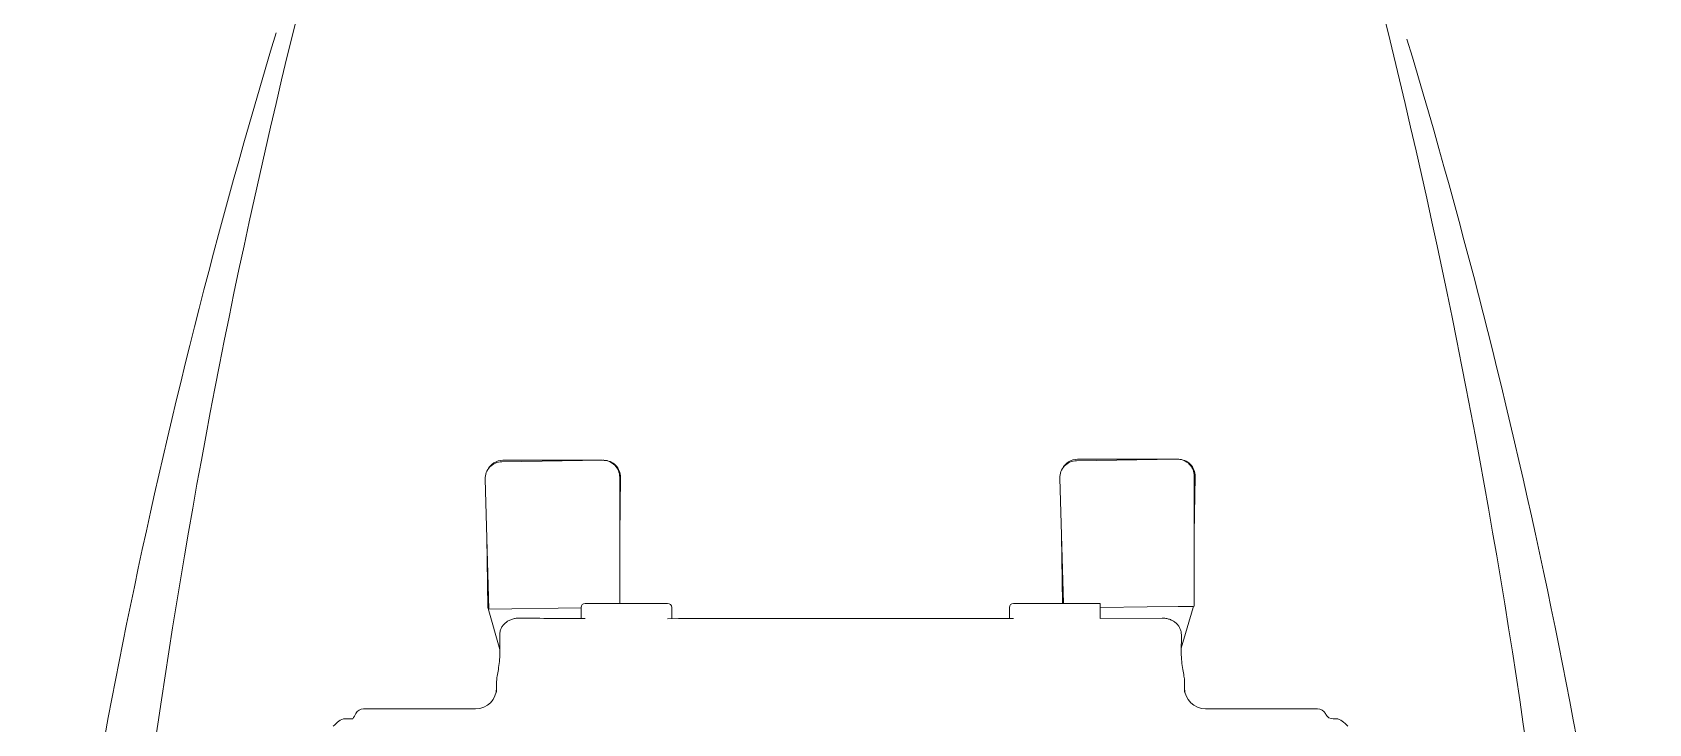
# Model space of a CAD drawing. Header units: metres. Extents: x 78 to 178, y -74 to 157.
# Drawn here: x 120.7888 to 121.1277, y 100.0149 to 100.1599 of the extents above; entities that cross this region are included whole.
import ezdxf

# ---------------------------------------------------------------- set-up
doc = ezdxf.new("R2010")
doc.units = ezdxf.units.M
doc.layers.add('mobiliario', color=252, linetype='Continuous', lineweight=9)

# ---------------------------------------------------------------- blocks, each defined once
blk = doc.blocks.new('SE2')
at = {"layer": 'mobiliario'}
for p, q in [((125.245, 345.64), (125.272, 345.64)), ((125.295, 345.64), (126.333, 345.64)), ((130.071, 345.571), (125.295, 345.64)), ((126.333, 345.64), (128.933, 345.64)), ((128.933, 345.64), (130.022, 345.64)), ((152.477, 345.59), (152.504, 345.59)), ((152.527, 345.59), (153.566, 345.59)), ((157.304, 345.521), (152.527, 345.59)), ((153.566, 345.59), (156.166, 345.59)), ((156.166, 345.59), (157.254, 345.59)), ((124.483, 342.131), (124.445, 344.828)), ((124.483, 344.84), (124.483, 338.677)), ((130.69, 338.807), (130.859, 344.749)), ((151.716, 342.081), (151.677, 344.778)), ((151.716, 344.79), (151.716, 338.807)), ((157.916, 338.539), (158.092, 344.699)), ((130.781, 342.018), (130.736, 338.807)), ((158.014, 341.968), (157.966, 338.616)), ((124.483, 338.677), (128.949, 338.614)), ((124.533, 338.666), (124.533, 338.677)), ((124.723, 338.666), (124.533, 338.666)), ((124.533, 338.666), (124.533, 338.64)), ((124.533, 338.64), (124.541, 338.614)), ((125.1, 336.682), (124.541, 338.614)), ((124.734, 338.666), (124.723, 338.666)), ((124.734, 338.666), (125.245, 338.666)), ((128.949, 338.807), (133.049, 338.807)), ((128.949, 338.807), (128.949, 338.089)), ((133.249, 338.607), (133.249, 338.096)), ((149.249, 338.096), (149.249, 338.607)), ((149.449, 338.807), (153.349, 338.807)), ((153.549, 338.607), (153.549, 338.101)), ((153.549, 338.601), (157.916, 338.539)), ((157.966, 338.616), (157.918, 338.616)), ((157.966, 338.59), (157.966, 338.616)), ((126.014, 338.108), (128.949, 338.089)), ((157.958, 338.564), (157.398, 336.629)), ((157.958, 338.564), (157.966, 338.59)), ((125.101, 336.476), (125.098, 337.322)), ((157.4, 337.321), (157.398, 336.476)), ((124.949, 334.606), (124.949, 335.115)), ((157.549, 335.114), (157.549, 334.606)), ((117.766, 333.336), (117.895, 333.336)), ((118.251, 333.542), (118.273, 333.582)), ((118.647, 333.807), (118.755, 333.807)), ((118.755, 333.807), (123.949, 333.807)), ((158.549, 333.807), (163.745, 333.807)), ((163.745, 333.807), (163.852, 333.807)), ((164.733, 333.336), (164.359, 333.336))]:
    blk.add_line(p, q, dxfattribs=at)
for centre, radius, start, end in [((455.937, 282.247), 350.751, 163.94627, 175.99719), ((-173.438, 282.247), 350.751, 4.00281, 16.05373), ((414.438, 275.161), 313.355, 163.23339, 173.74638), ((-131.747, 275.18), 313.162, 6.24845, 16.82993), ((125.245, 344.84), 0.8, 90, 180.81846), ((125.283, 344.84), 0.8, 89.18154, 180), ((130.022, 344.84), 0.8, 26.42896, 90), ((130.06, 344.771), 0.8, 358.36309, 89.18154), ((152.477, 344.79), 0.8, 90, 180.81846), ((152.516, 344.79), 0.8, 89.18154, 180), ((157.254, 344.79), 0.8, 26.42896, 90), ((157.292, 344.721), 0.8, 358.36309, 89.18154), ((124.733, 338.669), 0.2, 180.81846, 196.14434), ((133.049, 338.607), 0.2, 0, 90), ((149.449, 338.607), 0.2, 90, 180), ((153.349, 338.607), 0.2, 0, 90), ((157.766, 338.619), 0.2, 343.85566, 359.18154), ((141.171, -2320.611), 2658.707, 89.821601, 90.175033), ((151.549, 888.174), 550.089, 270.18747, 270.51409), ((123.949, 334.807), 1, 270, 0), ((158.549, 334.807), 1, 180, 270), ((117.761, 332.905), 0.431, 89.36731, 131.09904), ((117.899, 333.74), 0.404, 269.34634, 330.64924), ((118.65, 333.378), 0.429, 90.41115, 151.56149), ((163.849, 333.378), 0.429, 28.43856, 89.5888), ((164.737, 332.902), 0.435, 49.08747, 90.44618), ((140.511, 307.402), 34.607, 131.72578, 132.33041), ((142.212, 307.651), 34.272, 47.66816, 48.27718)]:
    blk.add_arc(centre, radius, start, end, dxfattribs=at)
blk.add_ellipse((165.528, 322.702), major_axis=(-15.657, 31.382), ratio=0.110156, start_param=-1.280538, end_param=-1.272211, dxfattribs=at)
for points, knots in [([(125.098, 337.322), (125.097, 337.374), (125.103, 337.425), (125.124, 337.527), (125.141, 337.577), (125.186, 337.673), (125.213, 337.719), (125.279, 337.805), (125.318, 337.846), (125.403, 337.919), (125.45, 337.952), (125.551, 338.009), (125.605, 338.033), (125.716, 338.071), (125.774, 338.086), (125.893, 338.104), (125.954, 338.109), (126.014, 338.108)], [0, 0, 0, 0, 0.125, 0.125, 0.25, 0.25, 0.375, 0.375, 0.5, 0.5, 0.625, 0.625, 0.75, 0.75, 0.875, 0.875, 1, 1, 1, 1]), ([(156.484, 338.107), (156.545, 338.107), (156.605, 338.103), (156.723, 338.085), (156.782, 338.07), (156.894, 338.032), (156.947, 338.008), (157.047, 337.952), (157.095, 337.918), (157.18, 337.846), (157.218, 337.806), (157.285, 337.719), (157.313, 337.673), (157.357, 337.577), (157.374, 337.527), (157.396, 337.425), (157.401, 337.373), (157.4, 337.321)], [0, 0, 0, 0, 0.125, 0.125, 0.25, 0.25, 0.375, 0.375, 0.5, 0.5, 0.625, 0.625, 0.75, 0.75, 0.875, 0.875, 1, 1, 1, 1]), ([(124.949, 335.115), (124.949, 335.187), (124.96, 335.271), (124.991, 335.459), (125.01, 335.564), (125.049, 335.795), (125.066, 335.919), (125.092, 336.185), (125.1, 336.326), (125.101, 336.476)], [0, 0, 0, 0, 0.25, 0.25, 0.5, 0.5, 0.75, 0.75, 1, 1, 1, 1]), ([(157.398, 336.476), (157.398, 336.326), (157.406, 336.184), (157.432, 335.919), (157.45, 335.794), (157.488, 335.563), (157.508, 335.458), (157.539, 335.27), (157.549, 335.186), (157.549, 335.114)], [0, 0, 0, 0, 0.25, 0.25, 0.5, 0.5, 0.75, 0.75, 1, 1, 1, 1])]:
    blk.add_open_spline(points, degree=3, knots=knots, dxfattribs=at)

msp = doc.modelspace()

# ---------------------------------------------------------------- block references
at = {"xscale": -0.0044247438065974, "yscale": 0.0044247438065974, "zscale": 0.0044247438065974}
msp.add_blockref('SE2', (121.58324, 98.541), dxfattribs=at)

doc.saveas('drawing.dxf')
